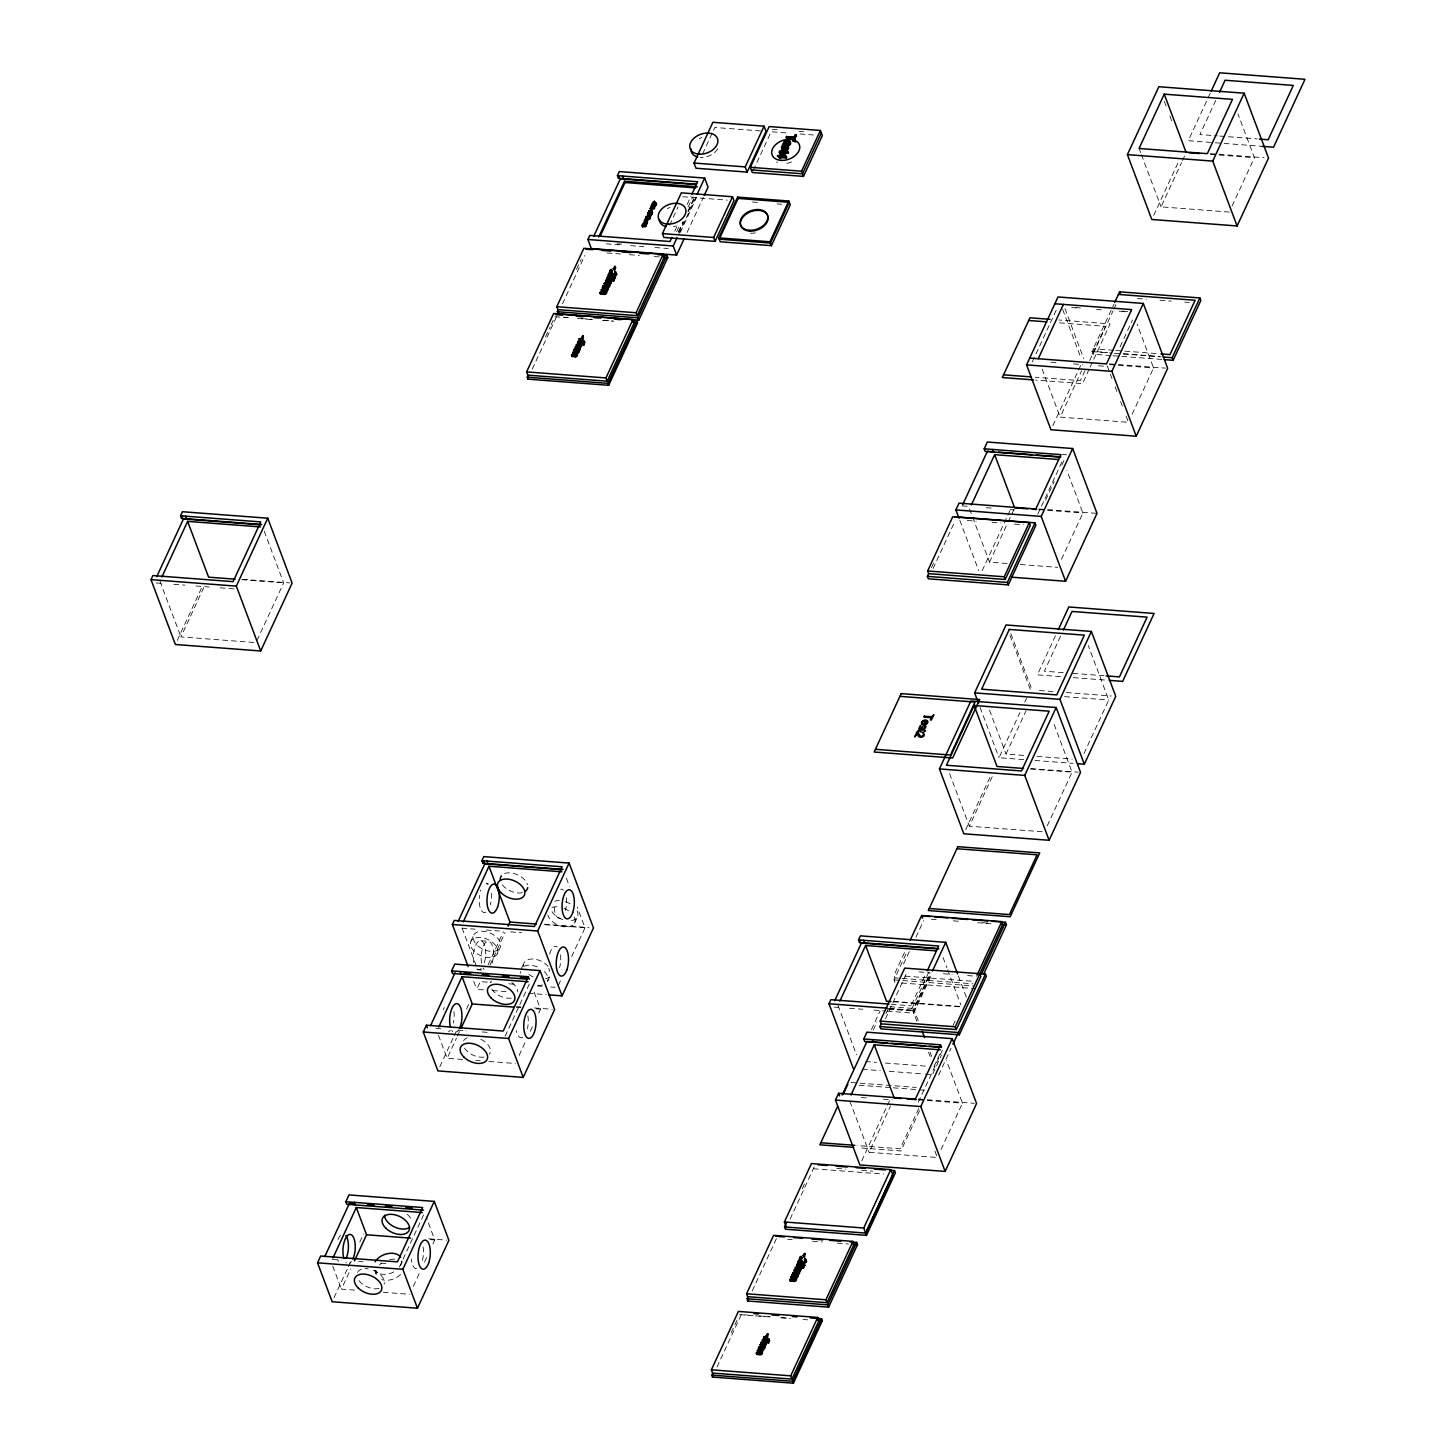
<?xml version="1.0" encoding="UTF-8"?>
<svg xmlns="http://www.w3.org/2000/svg" width="1456" height="1456" viewBox="0 0 1456 1456"><rect width="100%" height="100%" fill="white"/><g stroke="black" fill="none" stroke-linecap="round" stroke-linejoin="round"><path stroke-width="0.75" stroke-dasharray="5 3.75" d="M177.286 640.385L202.056 586.877M253.799 642.46L180.926 636.909L204.768 585.403M256.948 640.567L283.665 582.873L264.246 531.222M576.521 269.36L581.199 259.295M545.545 336.882L550.204 326.817M551.132 324.797L553.935 318.755M532.295 369.041L556.538 316.662M562.471 303.849L584.839 255.51M669.578 225.261L678.059 206.916M702.593 153.954L714.841 127.473L763.799 131.186M674.747 231.213L677.622 225.025M687.159 204.422L690.963 196.178M676.676 231.741L679.533 225.553M688.124 207.007L692.892 196.706M678.387 231.85L683.155 221.567M687.924 211.266L694.603 196.851M678.605 232.268L683.374 221.967M688.142 211.666L694.821 197.252M678.933 233.633L696.259 196.487M680.316 232.396L696.532 197.379M687.105 232.414L703.303 197.434M753.225 170.461L771.152 131.75L786.731 132.933M470.998 941.177L473.855 934.97M439.821 1066.793L453.144 1037.982M454.108 1035.926L456.966 1029.756M466.484 1009.172L469.342 1003.002M334.061 1297.624L347.402 1268.813M348.348 1266.756L351.205 1260.587M359.778 1242.059L363.6 1233.833M483.483 989.88L476.749 989.37L480.553 981.126M488.179 964.673L503.412 931.749M489.908 965.31L505.177 932.331M462.553 1059.458L447.156 1058.294L456.456 1038.164M457.384 1036.144L460.187 1030.12M354.609 1290.107L341.396 1289.106L350.714 1268.995M497.26 953.862A14.596 8.845 24.8 0 0 481.081 937.537A14.596 8.845 24.8 0 0 474.037 951.15A14.596 8.845 24.8 0 0 497.26 953.862L500.136 947.656A14.596 8.845 24.8 0 0 483.956 931.33A14.596 8.845 24.8 0 0 476.895 944.962A14.596 8.845 24.8 0 0 500.136 947.656M521.193 968.932L524.069 962.744M505.159 1036.235L529.365 983.928M399.399 1267.048L424.551 1212.739M547.474 981.617L550.332 975.429A14.596 8.845 24.8 0 1 545.581 978.796M574.501 923.213L577.377 917.025M519.119 1055.418L525.634 1041.349M530.293 1031.285L533.096 1025.242M538.684 1013.176L540.54 1009.154L533.442 990.298M413.377 1286.249L419.892 1272.162M424.551 1262.097L427.336 1256.073M432.923 1243.988L434.798 1239.966L426.135 1216.925M558.303 985.439L561.179 979.251M571.662 956.592L585.021 927.745L577.249 907.088M931.44 567.622L934.224 561.597M933.059 568.513L954.936 521.248M1032.304 361.871L1049.485 324.779M1050.431 322.722L1057.111 308.29M982.181 570.679L1006.933 517.171M1007.898 515.115L1010.755 508.945M1007.115 563.508L989.516 562.162L1007.206 523.942M1008.134 521.921L1013.722 509.855M1052.852 425.607L1077.622 372.117M1078.568 370.061L1081.426 363.873M1126.07 416.034L1128.436 422.295L1060.186 417.108L1081.608 370.825M1153.698 215.361L1178.468 161.853M1210.154 93.384L1188.26 140.704L1212.939 142.579M1110.801 355.555L1092.965 354.19L1092 351.606L1113.931 304.213M1084.993 370.607L1080.334 380.653L1035.18 377.231M1089.652 360.542L1105.486 326.344L1058.057 322.722M1092.965 354.19L1113.003 310.929M1113.785 309.218L1116.588 303.194M1229.283 212.048L1161.033 206.843L1181.508 162.581M1182.454 160.579L1185.239 154.536M1089.161 369.205L1082.5 383.638L1035.707 380.089M1090.125 367.149L1110.145 323.887L1058.912 319.992M1215.76 100.355L1199.926 134.571L1217.544 135.899M1037.764 514.168L1062.916 459.841M1045.626 500.136L1054.199 481.59M1061.843 465.101L1064.7 458.913M1120.101 346.819L1122.976 340.649M1123.923 338.575L1132.513 320.029M1061.479 559.304L1082.9 513.022L1066.902 470.488M1132.149 414.25L1153.571 367.968L1137.118 324.197M1232.067 206.006L1254.417 157.721L1237.964 113.932M904.467 952.606L893.966 975.283L894.949 977.868L972.899 983.801M894.985 982.509L894.002 979.906L907.343 951.077M731.221 1332.786L737.737 1318.681M871.452 1029.519L880.025 1010.992M717.044 1366.947L741.286 1314.568L748.038 1315.077M752.242 1290.89L776.485 1238.51M903.557 963.963L909.272 951.605M915.951 937.191L923.577 920.72M965.71 829.665L990.48 776.175M1023.714 759.613L999.016 757.721L1019.964 712.457M1024.733 702.174L1026.626 698.061M1055.454 635.781L1037.364 674.874L1062.061 676.767M873.2 1030.12L877.022 1021.875M1042.223 831.74L969.35 826.207L993.192 774.701M802.292 1188.642L805.077 1182.6M790.08 1219.127L814.323 1166.729M885.921 1013.649L888.761 1007.534M1023.677 755.391L1006.023 754.044L1026.043 710.765M1060.569 636.163L1044.371 671.198L1064.227 672.708M885.466 1018.763L906.906 972.444M889.944 1006.697L912.02 1008.371L911.056 1005.787L926.307 972.808M912.02 1008.371L929.201 971.279M887.214 1011.119L913.767 1013.139L912.785 1010.537L929.947 973.482M916.88 1021.293L913.003 1010.974L930.166 973.882M918.245 1020.747L914.277 1010.246L931.421 973.209M913.767 1013.139L931.876 974.009M861.752 1160.814L886.504 1107.306M887.468 1105.25L890.326 1099.08M934.934 1151.114L937.318 1157.502L869.086 1152.297L890.49 1106.032M933.969 1066.738L940.649 1052.324M953.043 1025.534L955.9 1019.346M918.263 1102.301L942.487 1049.994M1047.283 825.734L1072.089 772.153L1053.125 721.703M932.823 1073.782L941.413 1055.236M918.772 1108.507L900.136 1148.784L857.074 1145.526M1083.956 753.571L1108.744 699.99L1088.305 645.59M919.555 1110.655L900.9 1150.968L858.13 1147.71M938.665 1075.092L951.041 1048.338M941.049 1149.439L962.471 1103.175L946.473 1060.623M1219.746 136.063L1257.165 138.921M1215.196 142.761L1221.93 143.27M1224.168 143.434L1262.334 146.346M1210.154 153.626L1216.888 154.136M1219.145 154.3L1264.045 157.721M1210.391 154.372L1216.998 154.864M1219.2 155.028L1254.417 157.721M772.39 129.329L779.069 129.839M799.107 131.368L803.548 131.695M800.072 133.952L813.431 134.971M682.791 196.742L727.29 200.127M752.443 202.038L759.122 202.548M776.922 203.895L783.601 204.404M617.217 243.807L621.639 244.135M606.297 243.825L619.583 244.826M630.648 245.664L643.916 246.683M654.982 247.52L668.268 248.521M606.97 252.998L621.184 253.999M629.483 254.727L639.33 255.364M654.254 256.602L659.714 256.929M1137.445 298.516L1146.473 299.208M1160.013 300.245L1171.316 301.101M1184.856 302.138L1189.37 302.466M1075.875 307.58L1080.334 307.926M1122.667 311.147L1131.567 311.821M1071.634 307.562L1078.405 308.071M1096.477 309.436L1103.248 309.964M1119.063 311.165L1125.834 311.675M1113.531 350.295L1093.201 348.748L1094.22 351.478L1107.779 352.516M1115.787 350.477L1122.558 350.987M1124.815 351.151L1158.685 353.735M1123.577 353.717L1159.722 356.447M1092 351.606L1112.038 353.116M1114.277 353.298L1120.956 353.808M1123.177 353.972L1161.051 356.847M1113.021 355.719L1119.7 356.229M1121.921 356.392L1162.015 359.45M563.29 317.171L567.804 317.517M581.308 318.536L592.556 319.392M603.821 320.247L612.83 320.939M554.863 316.753L561.67 317.262M563.927 317.444L568.477 317.79M577.541 318.464L591.136 319.501M602.475 320.375L613.795 321.23M1109.308 363.873L1116.042 364.382M1118.299 364.546L1165.437 368.131M1109.545 364.619L1116.151 365.128M1118.354 365.292L1153.571 367.968M1051.014 362.216L1057.784 362.744M1073.582 363.945L1082.627 364.619M1098.425 365.82L1107.47 366.512M1062.152 454.454L1066.611 454.8M1038.638 508.927L1045.372 509.436M1047.628 509.618L1097.005 513.367M1038.874 509.673L1082.9 513.022M962.143 505.905L968.549 506.379M986.149 507.725L992.755 508.235M1010.373 509.564L1014.777 509.909M967.239 520.502L976.23 521.193M992.009 522.395L1001.018 523.068M1014.523 524.105L1023.532 524.779M1020.328 564.509L1057.748 567.349M242.733 579.324L289.89 582.91M241.714 579.67L283.665 582.873M156.12 582.964L162.763 583.456M173.828 584.311L184.894 585.148M195.959 585.985L209.245 586.986M220.311 587.842L235.799 589.007M1073.072 673.382L1103.976 675.73M1073.272 677.622L1106.96 680.17M1039.42 690.508L1052.888 691.527M1066.356 692.546L1111.256 695.968M1064.591 696.641L1108.744 699.99M1036.927 756.392L1072.253 759.086M1034.925 760.469L1073.09 763.363M1031.157 768.604L1078.314 772.19M1030.138 768.968L1072.089 772.153M982.745 922.685L989.425 923.195M931.167 919.173L937.81 919.682M953.298 920.847L959.941 921.357M977.649 922.704L990.917 923.723M544.089 924.196L588.988 927.599M545.272 924.724L585.021 927.745M461.898 928.164L475.184 929.183M486.249 930.02L499.535 931.021M510.601 931.858L521.667 932.714M918.973 971.88L930.02 972.717M943.27 973.718L952.097 974.392M967.548 975.575L976.394 976.248M480.935 940.74L488.706 941.322M905.104 976.121L974.155 981.38M894.002 979.906L900.645 980.416M902.866 980.58L973.682 985.967M901.61 983L974.665 988.551M478.132 969.751L482.009 970.042M893.766 1001.382L961.106 1006.515M893.183 1001.783L961.633 1006.988M891.181 1004.276L911.056 1005.787M889.598 1008.371L914.277 1010.246M888.451 1008.68L912.785 1010.537M888.724 1009.117L913.003 1010.974M834.088 1007.079L838.51 1007.406M849.576 1008.262L862.862 1009.263M873.928 1010.1L884.993 1010.955M482.282 981.781L491.109 982.454M508.781 983.801L515.406 984.311M537.482 985.985L541.905 986.313M550.732 986.986L555.155 987.332M492.456 990.553L505.924 991.591M528.382 993.283L546.346 994.648M516.48 1006.587L520.975 1006.933M534.443 1007.952L552.406 1009.317M516.316 1007.315L520.72 1007.643M536.136 1008.808L540.54 1009.154M435.926 1028.446L442.533 1028.955M457.948 1030.12L466.757 1030.793M482.173 1031.958L488.761 1032.468M865.519 1061.533L876.567 1062.37M885.394 1063.044L927.345 1066.247M862.334 1069.286L880.298 1070.651M889.27 1071.343L922.94 1073.909M925.197 1074.073L931.931 1074.583M851.032 1082.5L857.784 1083.009M860.023 1083.173L916.315 1087.45M859.167 1085.23L890.908 1087.632M893.165 1087.814L924.906 1090.216M475.766 1060.459L480.171 1060.787M488.979 1061.46L515.388 1063.481M918.208 1099.08L924.942 1099.589M927.199 1099.753L974.337 1103.339M918.445 1099.826L925.051 1100.317M927.254 1100.481L962.471 1103.175M861.315 1097.533L867.922 1098.042M883.337 1099.207L892.146 1099.881M836.836 1168.44L845.845 1169.113M861.606 1170.315L872.854 1171.17M813.394 1168.768L883.665 1174.1M787.732 1239.365L792.246 1239.711M812.503 1241.24L822.294 1241.895M837.273 1243.133L848.52 1243.988M428.701 1238.783L446.664 1240.148M430.394 1239.638L434.798 1239.966M332.387 1259.44L341.195 1260.113M358.813 1261.442L363.199 1261.788M380.817 1263.116L387.423 1263.626M759.286 1315.933L770.552 1316.788M781.799 1317.644L790.808 1318.335M739.612 1314.659L753.207 1315.696M755.482 1315.86L769.077 1316.897M780.416 1317.753L789.48 1318.444M803.075 1319.482L807.607 1319.828M383.219 1292.291L409.646 1294.293M1164.345 101.356L1166.711 107.635M1169.86 116.007L1172.207 122.286M1139.083 148.476L1140.649 152.643M1141.431 154.736L1161.033 206.843M1107.27 366.002L1111.965 378.505M1115.114 386.859L1117.462 393.102M1120.592 401.437L1122.94 407.698M1064.955 308.581L1083.755 358.613M1062.716 309.527L1080.807 357.63M1042.15 369.151L1060.186 417.108M969.514 508.981L989.516 562.162M1010.864 633.615L1032.104 690.108M1009.991 635.435L1030.448 689.816M959.832 520.393L978.705 570.606M989.498 710.109L1006.023 754.044M980.143 707.525L999.016 757.721M949.603 773.646L969.35 826.207M958.357 975.975L967.84 1001.2M942.997 957.411L946.873 967.73M947.656 969.805L960.851 1004.913M930.093 1052.288L931.676 1056.492M928.528 1052.288L930.093 1056.419M837.928 1005.259L856.565 1054.836M849.885 1101.246L869.086 1152.297M566.384 878.15L569.478 886.413M462.098 928.073L477.623 969.387M473.71 981.271L476.749 989.37M438.474 1035.234L447.156 1058.294M159.96 581.144L180.926 636.909M374.829 1270.706L376.303 1274.637M332.732 1266.065L341.396 1289.106M401.911 1260.878A14.596 9.883 -20.6 0 1 399.945 1266.72M393.721 1271.962A14.596 9.883 -20.6 0 1 375.029 1270.542M400.546 1274.528A14.596 9.883 -20.6 0 1 381.727 1279.569M376.067 1273.672A14.596 9.883 -20.6 0 1 376.158 1270.651M379.543 1264.918A14.596 9.883 -20.6 0 1 381.636 1263.135M389.698 1259.567A14.596 9.883 -20.6 0 1 394.922 1259.203M401.365 1261.46A14.596 9.883 -20.6 0 1 402.165 1262.188M423.059 1246.809A14.596 6.079 -85.7 0 1 422.313 1260.932M416.562 1268.704A14.596 6.079 -85.7 0 1 411.284 1258.894M407.298 1214.304A14.596 8.845 24.8 0 1 411.811 1220.874M379.033 1288.451A14.596 8.845 24.8 0 1 358.34 1279.569M357.521 1272.38A14.596 8.845 24.8 0 1 368.077 1268.813M373.355 1270.269A14.596 8.845 24.8 0 1 384.129 1284.247M338.629 1261.333A14.596 6.079 -85.7 0 1 337.756 1259.84M338.065 1239.384A14.596 6.079 -85.7 0 1 340.558 1235.234M351.387 1261.533A14.596 6.079 -85.7 0 1 349.586 1263.153M346.51 1262.934A14.596 6.079 -85.7 0 1 345.964 1262.461M480.826 1039.293A14.596 8.845 24.8 0 1 489.398 1054.271M484.011 1057.092A14.596 8.845 24.8 0 1 463.918 1047.046M463.609 1040.803A14.596 8.845 24.8 0 1 468.359 1037.436M511.329 998.088A14.596 8.845 24.8 0 1 491.218 988.06M490.581 982.636A14.596 8.845 24.8 0 1 491.4 981.035M511.93 982.6A14.596 8.845 24.8 0 1 517.808 991.882M453.944 1011.538A14.596 6.079 -85.7 0 1 453.326 1023.113M450.304 1030.193A14.596 6.079 -85.7 0 1 448.521 1031.813M443.425 1009.663A14.596 6.079 -85.7 0 1 444.244 1007.588M458.622 1030.029A14.596 6.079 -85.7 0 1 456.911 1031.995M452.652 1031.703A14.596 6.079 -85.7 0 1 451.688 1030.411M527.855 1015.906A14.596 6.079 -85.7 0 1 527.436 1028.737M522.631 1037.436A14.596 6.079 -85.7 0 1 516.407 1030.63M549.622 954.19A14.596 6.079 -85.7 0 1 557.193 946.982M560.524 954.863A14.596 6.079 -85.7 0 1 559.577 967.712M549.731 971.48A14.596 6.079 -85.7 0 1 548.876 968.313M560.56 889.27A14.596 6.079 -85.7 0 1 563.563 890.235M566.348 897.624A14.596 6.079 -85.7 0 1 565.401 910.473M560.287 918.154A14.596 6.079 -85.7 0 1 554.299 904.049M491.418 893.274A14.596 6.079 -85.7 0 1 490.326 904.777M485.849 912.184A14.596 6.079 -85.7 0 1 479.515 895.349M480.371 891.236A14.596 6.079 -85.7 0 1 480.753 890.035M481.59 963.199A14.596 6.079 -85.7 0 1 484.338 944.271A14.596 6.079 -85.7 0 1 492.31 945.654A14.596 6.079 -85.7 0 1 491.509 964.909M484.175 969.332A14.596 6.079 -85.7 0 1 483.21 968.022M473.801 962.598A14.596 6.079 -85.7 0 1 476.385 943.961A14.596 6.079 -85.7 0 1 484.284 944.434A14.596 6.079 -85.7 0 1 484.138 963.217M481.244 968.458A14.596 6.079 -85.7 0 1 475.875 968.131M533.133 976.94A14.596 8.845 24.8 0 1 526.308 971.844M523.505 966.256A14.596 8.845 24.8 0 1 532.168 958.976A14.596 8.845 24.8 0 1 548.111 966.311M542.724 984.984A14.596 8.845 24.8 0 1 536.918 985.184M520.829 973.372A14.596 8.845 24.8 0 1 520.593 971.534M523.942 966.311A14.596 8.845 24.8 0 1 539.739 968.094M544.344 971.552A14.596 8.845 24.8 0 1 547.82 980.78M522.395 892.637A14.596 8.845 24.8 0 1 502.356 884.72M504.595 873.527A14.596 8.845 24.8 0 1 518.263 875.129A14.596 8.845 24.8 0 1 527.527 884.829M577.067 910.783A14.596 8.845 24.8 0 1 571.498 920.611M562.871 919.646A14.596 8.845 24.8 0 1 551.005 909.672M554.809 901.282A14.596 8.845 24.8 0 1 559.286 900.572M565.583 901.701A14.596 8.845 24.8 0 1 570.916 904.285M574.192 916.971A14.596 8.845 24.8 0 1 565.146 926.926A14.596 8.845 24.8 0 1 547.856 914.969M551.933 907.488A14.596 8.845 24.8 0 1 558.795 906.942M564.091 908.398A14.596 8.845 24.8 0 1 569.26 911.31M755.391 232.851A14.36 9.719 -20.6 0 1 747.984 232.851M676.276 225.826A14.36 9.719 -20.6 0 1 673.509 226.608M667.358 208.608A14.36 9.719 -20.6 0 1 670.069 207.407M717.772 148.821A14.596 9.883 -20.6 0 1 700.172 157.394M699.135 138.72A14.596 9.883 -20.6 0 1 701.883 137.519M791.5 161.907A14.596 9.883 -20.6 0 1 785.894 163.491M777.54 162.508A14.596 9.883 -20.6 0 1 776.539 161.98"/><path stroke-width="1.5" d="M645.845 224.588L645.718 224.242M646.337 225.971L645.044 226.99M651.36 207.789L653.307 207.971M575.903 354.536L573.063 354.318L572.863 352.388L575.848 352.625L576.667 355.519M578.924 348.293L575.284 347.129L579.907 346.164M760.96 1352.023L760.068 1351.132L761.452 1353.316M764.637 1344.07L760.323 1344.416L763.636 1346.236M799.326 1269.268L794.339 1269.869L794.83 1271.161L798.143 1271.889M645.026 219.037C647.319 215.67 649.776 221.64 646.464 221.021M645.991 224.024L644.244 222.295C646.5 226.244 644.935 218.491 647.083 219.183M649.849 208.627L651.378 207.535M650.341 209.919L652.834 209.082L651.433 210.61M779.251 152.116L780.725 153.353L779.251 152.116L780.179 150.623L785.439 150.732L786.349 152.916L785.148 153.699L785.057 151.57L781.108 151.278M779.743 153.408C780.234 149.258 788.897 154.627 785.275 149.349L787.186 146.765M606.915 290.308L601.947 290.818L601.474 289.507L606.388 289.398L602.766 289.052L602.62 287.05L607.844 287.433L608.044 289.362L606.824 288.015L608.044 289.362M609.536 282.318L604.24 283.538L608.881 286.086M610.046 283.52L608.59 284.393L607.971 283.083M796.214 1276.057L792.064 1274.783L797.615 1274.473L797.815 1276.402L796.596 1275.056L797.815 1276.402M796.705 1277.276L791.718 1277.858L791.245 1276.566L796.559 1276.657M799.817 1270.597L798.288 1271.434L797.742 1270.123M581.308 342.014C578.796 343.907 579.506 343.307 579.779 339.394L579.233 338.629L580.271 340.704L580.107 338.702M581.781 343.307C580.853 346.364 575.775 342.378 580.143 340.358A2.348 1.583 -20.6 0 0 577.541 342.397A2.348 1.583 -20.6 0 0 579.961 343.634A2.348 1.583 -20.6 0 0 582.018 341.323L583.492 341.76L583.783 345.127L584.457 341.323C579.834 338.01 582.091 344.726 581.435 340.577M766.056 1339.848L763.454 1341.722L766.566 1341.103M576.212 354.117L577.668 353.353M605.769 292.838L601.637 291.528L601.474 289.507M608.371 284.848L604.24 283.538M645.281 220.275L646.446 223.714M645.772 221.567L644.735 221.949M783.346 147.766L784.602 147.365L784.111 146.073C779.415 143.816 781.763 153.481 785.767 146.892M784.602 147.365L784.329 145.236M764.145 1347.492L760.323 1344.416M795.049 1278.586L794.63 1276.821M785.749 150.641L785.567 148.512M922.958 729.347L924.869 726.726M795.558 1279.824L791.391 1278.568L791.245 1276.566M652.87 205.915L651.596 205.642L655.71 205.751C653.398 194.394 653.871 208.39 656.62 203.931M656.128 202.639L654.836 203.694L655.054 202.147M611.611 278.496C610.155 282.337 605.587 278.041 610.246 277.131L609.755 275.839C605.55 276.476 609.263 281.245 611.12 277.204M764.855 1336.608L765.019 1338.61L763.636 1337.245L764.855 1336.608L765.146 1340.23L764.891 1338.264M801.346 1265.464C799.653 1269.65 795.54 1264.845 800.017 1264.172L799.526 1262.88C795.067 1263.735 799.271 1268.158 800.891 1264.245M655.164 204.841L651.924 204.186L655.564 204.477M579.415 349.586L575.284 347.129M652.616 202.566L654.254 201.419M653.107 203.876L654.326 203.003M650.923 206.206L651.014 210.21M605.259 291.582L604.859 289.78M798.598 1273.236L797.051 1270.797L794.339 1269.869M151.005 579.634L152.898 575.557L233.087 581.654L260.751 521.903L180.562 515.806L182.437 511.729L267.74 518.209L292.128 583.073L260.697 650.978L175.393 644.498L151.005 579.634L236.327 586.131L260.697 650.978M261.716 524.488L181.527 518.391L182.473 516.37M156.757 576.612L183.456 518.955L260.915 524.852M161.871 577.013L187.624 521.375L260.478 526.926M236.327 586.131L267.74 518.209M526.617 371.899L553.644 313.513L632.978 319.537L634.197 322.777L607.17 381.181L527.836 375.157L526.617 371.899L605.951 377.941L607.17 381.181M556.793 306.706L583.82 248.321L663.153 254.345L664.264 257.257L637.218 315.661L557.885 309.637L556.793 306.706L636.126 312.749L637.218 315.661M684.247 238.584L676.621 255.055L591.318 248.576L587.915 239.494L589.789 235.417L669.978 241.514L671.889 237.383M696.405 184.184L618.436 178.251L617.453 175.648L619.346 171.571L704.649 178.069L708.053 187.151L704.249 195.377M618.436 178.251L619.364 176.212M657.894 254.673L666.903 255.364L667.758 257.621L638.838 320.102L557.794 313.932L557.885 309.637M632.359 320.538L636.854 320.866L637.582 322.813L608.663 385.294L527.618 379.124L527.836 375.157M527.618 379.124L528.564 377.086M557.794 313.932L558.74 311.912M593.666 236.454L620.347 178.815L695.604 184.53M598.762 236.873L624.515 181.236L697.388 186.768M600.218 236.109L625.006 182.528L624.515 181.236M603.621 292.237L604.076 294.258L600.491 293.985L599.999 292.692L604.386 292.237M603.093 285.995L606.697 286.268L607.17 287.56L603.585 287.287L603.093 285.995L607.48 285.54M609.9 282.937L605.878 282.355L605.714 280.353L610.938 280.753L611.138 282.682L609.918 281.317L611.138 282.682M608.226 274.929L609.973 271.125L610.865 273.473L609.554 276.294L608.226 274.929L609.991 277.878M610.41 270.197L611.793 269.469L611.902 271.562L610.41 270.197L611.902 271.562M571.571 355.173L574.72 355.41L575.211 356.72L572.062 356.465L571.571 355.173L575.32 354.791M577.613 351.133L577.504 352.68L574.064 352.134L573.573 350.841L578.469 350.568C579.688 354.936 576.358 348.894 578.687 352.425M574.283 349.294L577.45 349.531L577.941 350.841L574.774 350.587L574.283 349.294L578.032 348.912M580.307 345.218L580.216 346.801L576.776 346.255L576.303 344.963L581.181 344.69C582.4 349.058 579.069 343.015 581.417 346.546M609.063 275.002L610.373 272.181M600.491 293.985L600.327 291.983M602.766 289.052L602.62 287.05M603.585 287.287L603.421 285.285M604.731 284.83L604.568 282.828M605.878 282.355L605.714 280.353M608.699 276.221L610.464 272.418M610.901 271.489L610.792 269.378M572.062 356.465L571.844 354.554M573.063 354.318L572.863 352.388M574.064 352.134L573.864 350.223M574.774 350.587L574.574 348.676M575.775 348.421L575.575 346.51M576.776 346.255L576.576 344.344M579.379 340.631L579.233 338.629M613.413 268.577L615.306 266.466L614.778 269.942L613.413 268.577L614.778 269.942M581.526 337.901L583.201 336.063L582.8 339.266L581.526 337.901L582.8 339.266M582.309 337.974L583.201 336.063M613.886 269.87L615.306 266.466M582.018 339.212L582.418 336.008M583.037 345.072L583.492 341.76M615.16 278.205L611.32 278.041L611.229 276.076L615.16 278.205L612.994 281.008L613.577 277.404L611.775 276.949M583.783 345.127L584.457 341.323M613.85 281.063L614.669 276.913M612.994 281.008L613.577 277.404M642.06 225.516L642.86 223.769L643.534 225.553C642.697 229.138 641.514 223.205 642.933 226.827M646.61 223.387L646.246 216.434L649.176 216.653L649.649 217.963L646.737 217.745L646.246 216.434M646.1 216.78L649.012 217.017L649.485 219.201L649.922 215.524L648.521 215.415L647.756 213.195L650.304 213.049M648.757 211.029L650.741 212.449L649.249 212.321L648.921 210.683L652.233 210.938L651.888 214.014L651.669 211.247L650.086 212.412L651.069 215.615L649.576 213.905L651.669 211.247M652.834 206.679L654.399 208.59L651.087 208.354L651.032 206.77M654.381 205.241L655.327 206.57L654.09 204.877L651.542 205.023L655.71 205.751M642.442 225.534L643.042 224.242M642.551 226.808L643.352 225.061M646.737 217.745L645.882 219.71L647.028 219.583M648.393 214.159L650.796 214.341L648.029 214.123M649.249 212.321L648.921 210.683M651.087 208.354L650.741 206.752M652.033 206.315L654.563 206.17L652.033 206.315L651.687 204.695M650.705 209.282L650.559 208.062M646.974 220.693L646.937 218.345M650.268 211.138L651.069 215.615M649.285 214.542L650.45 217.126L649.485 219.201M647.283 223.787L646.701 222.149L645.499 222.713M646.846 220.693L646.864 218.327M650.741 212.449L650.577 214.305M654.09 204.877L654.417 206.497M649.176 216.653L650.231 215.543M652.233 210.938L651.888 214.014M654.399 208.59L654.053 206.97M649.085 219.183L649.012 217.017M649.649 217.963L649.576 215.797M651.087 214.705L650.741 213.086L651.542 214.742M694.039 163.036L712.894 122.286L764.072 126.181L766.02 131.368L747.165 172.099L695.986 168.223L694.039 163.036L745.217 166.912L747.165 172.099M662.462 233.597L681.317 192.847L732.514 196.742L733.97 200.637L715.114 241.368L663.918 237.474L662.462 233.597L713.64 237.474L715.114 241.368M605.951 377.941L632.978 319.537M636.126 312.749L663.153 254.345M691.928 194.121L697.642 181.745L617.453 175.648M638.838 320.102L637.983 317.827L666.903 255.364M608.663 385.294L607.935 383.347L636.854 320.866M676.621 255.055L673.218 245.973L677.022 237.747M697.024 194.522L704.649 178.069M745.217 166.912L764.072 126.181M713.64 237.474L732.514 196.742M750.331 167.313L769.187 126.563L820.383 130.458L822.331 135.645L803.475 176.394L752.279 172.5L750.331 167.313L801.528 171.207L803.475 176.394M718.773 237.874L737.628 197.124L788.806 201.019L790.262 204.914L771.407 245.645L720.229 241.769L718.773 237.874L769.951 241.769L771.407 245.645M738.119 198.416L719.246 239.166L770.442 243.061L789.298 202.311L738.119 198.416L737.628 197.124M780.889 157.612L786.422 158.031L785.931 156.72L780.416 156.302L780.889 157.612L779.506 158.449L779.943 157.539L777.413 156.083L779.834 155.41L780.325 156.702L777.795 155.246M794.121 136.773L796.159 134.607L794.157 141.287L793.156 141.214L794.193 138.975L786.677 138.393L786.185 137.101L794.121 136.773L794.612 138.065L787.095 137.501L786.604 136.209M779.506 158.449L779.451 156.229L777.413 156.083M779.834 155.41L781.199 152.461L785.53 152.862L785.148 153.699M780.416 156.302L779.015 157.157M780.798 155.483L781.781 153.353L785.13 157.066L781.29 156.775L780.798 155.483L784.638 155.774M785.621 144.617L787.332 140.959L786.113 145.928L785.203 143.671L784.675 144.526L785.166 145.818L785.694 144.981A3.44 2.33 -20.6 0 0 790.208 141.814A3.44 2.33 -20.6 0 0 785.585 140.54A3.44 2.33 -20.6 0 0 784.529 144.654M780.325 156.702L782.636 153.826L786.422 158.031M781.29 156.775L782.272 154.645L781.199 152.461M787.387 145.109L788.169 141.068L787.387 145.109A2.093 1.42 -20.6 0 0 789.971 143.835A2.093 1.42 -20.6 0 0 788.733 142.178M785.439 150.732L786.531 150.186L788.515 153.08L786.349 152.916M786.731 152.097L786.531 150.186M793.156 141.214L793.702 137.665L786.185 137.101M785.931 156.72L782.163 152.534L782.636 153.826M794.157 141.287L796.159 134.607M794.612 138.065L795.158 134.534M468.177 966.547L452.361 924.505L454.254 920.429L534.443 926.526L562.107 866.775L481.918 860.678L483.792 856.601L569.096 863.08L593.484 927.945L562.052 995.849L548.584 994.83M801.528 171.207L820.383 130.458M769.951 241.769L788.806 201.019M563.072 869.359L482.882 863.262L483.829 861.224L484.812 863.827L458.112 921.484M821.348 133.042L802.493 173.792L751.314 169.897M463.226 921.885L488.979 866.247L561.834 871.798M423.277 1031.995L426.426 1025.206L503.212 1031.048L528.346 976.721L451.578 970.879L454.709 964.09L540.03 970.588L554.645 1009.499L523.214 1077.404L437.91 1070.906L423.277 1031.995L508.599 1038.492L523.214 1077.404M317.535 1262.825L320.684 1256.037L397.452 1261.861L422.604 1207.534L345.818 1201.71L348.967 1194.921L434.27 1201.4L448.903 1240.312L417.472 1308.216L332.168 1301.737L317.535 1262.825L402.839 1269.304L417.472 1308.216M430.576 1025.643L455.091 972.681M324.834 1256.473L349.349 1203.493L353.844 1203.839M438.766 1027.026L462.062 976.721L528.091 981.744M333.024 1257.838L356.301 1207.534L422.349 1212.557M508.035 926.143L509.946 922.03L488.979 866.247M461.115 1028.1L472.29 1003.967L462.062 976.721M354.445 1260.932L366.548 1234.779L356.301 1207.534M562.052 995.849L537.683 931.003L569.096 863.08M508.599 1038.492L540.03 970.588M402.839 1269.304L434.27 1201.4M927.636 570.97L952.715 516.807L1029.283 522.631L1030.284 525.307L1005.222 579.47L928.655 573.646L927.636 570.97L1004.221 576.794L1005.222 579.47M959.031 518.3L955.9 509.928L959.031 503.139L1035.817 508.981L1060.951 454.654L984.183 448.812L987.332 442.023L1072.635 448.521L1097.005 513.367L1065.574 581.272L1011.702 577.177M954.972 516.771L1034.961 522.85L1035.871 525.288L1008.298 584.875L928.309 578.796L927.399 576.358L928.655 573.646M1026.571 364.874L1058.002 296.969L1143.306 303.449L1167.676 368.313L1136.244 436.218L1050.941 429.738L1026.571 364.874L1111.874 371.353L1136.244 436.218M962.598 504.868L987.386 451.287L994.066 451.797M1127.417 154.627L1158.849 86.723L1244.152 93.202L1268.522 158.067L1237.109 225.971L1151.787 219.474L1127.417 154.627L1212.721 161.106L1237.109 225.971M1038.237 358.74L1063.39 304.413M971.389 504.959L994.666 454.654L1058.512 459.514M1164.236 94.149L1139.083 148.476L1207.333 153.663L1232.486 99.354L1164.236 94.149L1186.167 152.534M1211.119 91.328L1219.673 72.8L1304.995 79.279L1273.563 147.202L1262.334 146.346M1114.623 302.484L1119.664 291.837L1199.853 297.934L1200.818 300.537L1173.154 360.287L1164.254 359.614M916.77 732.477L914.696 736.954L917.244 733.697M923.322 724.633L925.015 720.957A2.202 1.492 -20.6 0 0 922.667 723.941M925.852 721.066L924.596 723.814A2.093 1.42 -20.6 0 0 927.181 722.54A2.093 1.42 -20.6 0 0 925.943 720.884M1219.491 92.31L1225.078 80.244L1293.31 85.431L1268.176 139.758L1259.367 139.084M1004.221 576.794L1029.283 522.631M1008.298 584.875L1007.37 582.436L1034.961 522.85M1065.574 581.272L1041.204 516.425L1072.635 448.521M1111.874 371.353L1143.306 303.449M1212.721 161.106L1244.152 93.202M853.362 1068.613L828.974 1003.748L830.866 999.69L888.979 1004.094M937.482 948.457L859.495 942.523L858.53 939.921L860.405 935.844L945.708 942.341L957.575 973.864M939.429 768.932L970.861 701.028L1056.164 707.507L1080.552 772.372L1049.121 840.276L963.817 833.778L939.429 768.932L1024.733 775.411L1049.121 840.276M978.559 703.339L974.628 692.874L1006.06 624.97L1091.381 631.449L1115.751 696.314L1084.32 764.218L1077.586 763.708M859.495 942.523L860.441 940.485M834.725 1000.727L861.424 943.069L938.883 948.966M974.1 705.487L946.436 765.237L1021.511 770.952L1049.175 711.201L974.1 705.487L997.014 766.457L1023.513 768.459M839.839 1001.146L865.592 945.508L936.244 950.877M1173.154 360.287L1172.189 357.703L1199.853 297.934M835.471 1100.081L838.601 1093.292L915.387 1099.116L940.521 1044.807L863.754 1038.965L866.902 1032.177L952.206 1038.656L976.576 1103.521L945.144 1171.425L859.841 1164.927L835.471 1100.081L920.774 1106.56L945.144 1171.425M711.365 1369.805L738.392 1311.419L817.726 1317.443L818.945 1320.683L791.918 1379.087L712.585 1373.063L711.365 1369.805L790.699 1375.847L791.918 1379.087M746.564 1293.765L773.591 1235.361L852.925 1241.386L854.017 1244.316L826.99 1302.701L747.656 1296.677L746.564 1293.765L825.898 1299.789L826.99 1302.701M910.182 940.248L921.63 915.515L1001.819 921.612L1002.802 924.214L955.245 1026.789L956.283 1029.556L881.208 1023.841L880.188 1021.093L904.704 968.113L985.475 974.119L986.331 976.394L959.304 1034.797L880.807 1028.828L879.952 1026.553L881.208 1023.841M849.922 1241.895L856.674 1242.405L857.529 1244.662L828.61 1307.142L747.565 1300.991L747.656 1296.677M810.337 1317.917L821.603 1318.772L822.331 1320.719L793.411 1383.2L712.366 1377.03L712.585 1373.063M842.169 1095.003L866.957 1041.44L887.013 1042.951M712.366 1377.03L713.313 1374.992M747.565 1300.991L748.511 1298.952M837.582 1106.505L819.855 1144.798L853.635 1147.364M843.17 1094.421L847.847 1084.338M1058.312 629.611L1068.795 606.97L1154.098 613.467L1122.667 681.372L1109.199 680.352M786.349 1227.171L784.402 1221.966L811.429 1163.581L890.781 1169.605L892.728 1174.792L865.701 1233.196M890.016 1170.278L894.512 1170.624L895.367 1172.881L866.466 1235.361L785.421 1229.192L784.566 1226.935L786.422 1222.894M1063.444 629.993L1072.016 611.447L1147.091 617.144L1119.427 676.913L1106.178 675.893M850.959 1095.094L874.237 1044.789L940.285 1049.812M927.272 970.752L938.72 946.018L858.53 939.921M932.386 971.152L945.708 942.341M789.771 1279.733L793.356 1280.006L793.848 1281.298L790.262 1281.025L789.771 1279.733L794.157 1279.278M799.071 1272.016A2.075 1.401 -20.6 0 1 796.851 1274.783L793.356 1274.328L792.865 1273.035L797.251 1272.58M799.653 1269.978L795.649 1269.395L795.486 1267.393L800.709 1267.794L800.909 1269.723L799.69 1268.358L800.909 1269.723M797.997 1261.97L799.744 1258.166L800.636 1260.514L799.326 1263.335L797.997 1261.97L799.672 1264.918M800.181 1257.238L801.564 1256.51L801.674 1258.603L800.181 1257.238L801.674 1258.603M759.486 1352.679L759.959 1354.626L756.792 1354.389L756.301 1353.079L760.068 1352.697M760.633 1352.442L757.793 1352.224L757.593 1350.294L761.925 1349.949M762.18 1350.422L758.813 1350.04L758.612 1348.129L763.199 1348.474C764.418 1352.842 761.106 1346.8 763.435 1350.331M765.51 1344.398C764.364 1341.467 767.294 1345.38 764.728 1346.472A1.838 1.238 -20.6 0 1 762.598 1348.893L759.522 1348.493L759.031 1347.2L762.78 1346.818M764.891 1344.543L761.524 1344.161L761.324 1342.25L765.929 1342.596L766.147 1344.452M790.262 1281.025L790.098 1279.023M795.267 1276.293L792.537 1276.093L792.392 1274.091M793.356 1274.328L793.192 1272.326M797.542 1272.107L794.83 1271.161M795.649 1269.395L795.486 1267.393M798.47 1263.262L800.145 1259.222M800.673 1258.53L800.563 1256.419M756.792 1354.389L756.592 1352.46M757.793 1352.224L757.593 1350.294M758.813 1350.04L758.612 1348.129M759.522 1348.493L759.322 1346.582M763.199 1346.545L760.815 1345.708M761.524 1344.161L761.324 1342.25M764.127 1338.537L763.963 1336.535M1024.733 775.411L1056.164 707.507M1084.32 764.218L1059.95 699.353L1091.381 631.449M766.275 1335.807L767.931 1333.969L767.549 1337.172L766.275 1335.807L767.549 1337.172M803.184 1255.618L805.077 1253.507L804.549 1256.983L803.184 1255.618L804.549 1256.983M804.076 1255.673L805.077 1253.507M767.057 1335.88L767.931 1333.969M803.657 1256.91L804.185 1253.434M766.766 1337.118L767.148 1333.914M769.696 1340.521C765.783 1341.358 764.218 1337.209 769.205 1339.229L768.531 1343.033L767.294 1341.686L768.222 1339.666L766.657 1339.265A2.348 1.583 -20.6 0 1 764.709 1341.558A2.348 1.583 -20.6 0 1 762.289 1340.303A2.348 1.583 -20.6 0 1 764.891 1338.264M802.766 1268.049L803.33 1264.445L801.546 1263.99L803.821 1265.755L802.766 1268.049L804.931 1265.246L801 1263.116L801.128 1265.118L801 1263.116M768.531 1343.033L769.205 1339.229M767.785 1342.978L768.222 1339.666M803.603 1268.103L804.44 1263.954M790.699 1375.847L817.726 1317.443M825.898 1299.789L852.925 1241.386M977.031 975.192L1001.819 921.612M828.61 1307.142L827.754 1304.867L856.674 1242.405M793.411 1383.2L792.683 1381.253L821.603 1318.772M866.466 1235.361L863.736 1228.009L890.781 1169.605M981.617 973.773L1005.441 922.303L992.155 921.284M920.774 1106.56L952.206 1038.656M956.283 1029.556L980.798 976.576L979.761 973.827M983.546 974.319L1006.424 924.888L1005.441 922.303M894.512 1170.624L865.61 1233.086L784.566 1226.935M952.952 1044.225L957.72 1033.942M959.304 1034.797L958.448 1032.522L985.475 974.119M644.225 220.693L645.317 219.947M577.177 352.043L575.903 352.625M580.398 347.474L576.066 347.802M765.073 1345.49L763.799 1345.945L763.308 1344.652M762.343 1351.368L758.085 1351.605M614.65 272.381L616.052 271.999L615.579 273.746L616.98 273.91L615.615 276.24L613.176 276.403L611.447 274.183L613.795 275.33L616.088 274.11L614.705 275.876L611.975 272.8L613.577 274.565L615.524 273.728L614.65 272.381L615.215 273.673M645.19 224.006L645.554 225.644M801.128 1261.06C801.619 1267.339 809.518 1259.604 805.514 1261.533C799.781 1263.899 809.281 1262.916 804.422 1259.422C806.387 1256.983 806.824 1263.007 804.859 1258.694M804.986 1260.714C804.549 1262.534 801.692 1262.134 800.636 1259.768M922.904 723.687L922.376 724.524A3.44 2.33 -20.6 0 1 923.268 720.556A3.44 2.33 -20.6 0 1 927.891 721.812A3.44 2.33 -20.6 0 1 923.45 724.997M785.803 148.712C783.091 153.845 778.996 147.493 785.112 146.292A1.82 1.238 -20.6 0 1 788.06 146.237M922.54 727.982C914.241 733.751 923.341 720.938 920.083 726.981A3.312 2.239 -20.6 0 0 919.828 727.527L921.266 728.073A10.065 6.807 -20.6 0 0 921.812 727.436A20.129 13.632 -20.6 0 1 922.449 726.671L922.813 726.289A1.82 1.238 -20.6 0 1 925.761 726.235M646.064 221.749L644.298 221.967M645.536 225.28L644.517 225.698M784.875 146.528L784.748 146.674A20.129 13.632 -20.6 0 0 784.129 147.42A10.065 6.807 -20.6 0 1 783.583 148.057L782.127 147.529A3.312 2.239 -20.6 0 1 782.309 147.111L784.111 146.073M580.216 346.801L579.725 348.621L580.835 346.546M577.468 352.716L576.995 354.518L578.141 352.443M783.492 148.148L782.873 148.275A3.312 2.239 -20.6 0 0 782.618 148.821L784.074 149.367A10.065 6.807 -20.6 0 0 784.602 148.73A20.129 13.632 -20.6 0 1 785.239 147.966L785.603 147.584A1.82 1.238 -20.6 0 1 788.551 147.529M651.687 207.171L652.798 206.697L651.56 206.788M645.718 218.491L649.503 218.309M651.997 207.298L653.362 207.207M651.778 209.154L652.051 207.626M756.301 1353.079L759.468 1353.316A1.838 1.238 -20.6 0 0 761.324 1351.041L762.398 1349.057M761.415 1351.077L762.325 1352.205L762.817 1350.294M764.564 1346.509L765.146 1343.196M761.943 1352.369L761.998 1352.351A1.838 1.238 -20.6 0 1 759.868 1354.772M763.981 1345.235L764.018 1345.235A1.838 1.238 -20.6 0 1 762.107 1347.601M607.862 286.85L603.912 286.595M604.841 293.53L600.818 293.275M797.742 1273.873L793.684 1273.636M794.612 1280.57L793.393 1279.278M786.113 149.804L787.641 147.984M765.055 1340.23L762.926 1340.284L764.655 1338.938M578.487 350.204L575.065 349.968M575.775 356.083L574.756 354.773M763.235 1348.11L762.216 1346.8M760.505 1353.989L757.084 1353.771M917.935 732.059C914.914 729.966 925.998 729.31 925.47 730.912L923.177 732.459L918.754 731.276M652.379 205.478L652.07 203.876M647.993 213.777L649.576 213.905M648.484 215.088L650.486 214.978M644.699 223.259L646.719 223.15M575.302 356.083L572.335 355.865M762.762 1348.11L759.795 1347.892M608.444 284.375L605.059 284.12M607.207 286.832L606.715 285.54M793.884 1280.57L790.59 1280.315M1188.369 152.698L1199.38 153.535M795.649 135.827L796.65 135.918M792.665 139.922L793.684 139.994M786.24 150.787L788.26 152.207M788.515 153.08L788.024 151.788L784.657 152.407M625.006 182.528L695.659 187.897M650.595 207.043L653.908 207.298M654.545 208.281L653.526 206.879M649.412 211.975L652.707 212.23M652.161 212.558L651.014 212.685L651.706 214.414M647.756 213.195L650.159 213.377M587.915 239.494L673.218 245.973M585.858 249.194L592.61 249.704M601.619 250.396L610.628 251.087M621.876 251.943L630.885 252.616M639.894 253.308L648.903 253.981M663.263 257.293L667.758 257.621M1118.354 294.421L1195.121 300.264L1169.987 354.591L1160.942 353.899M615.797 267.758L614.414 266.393M1054.854 303.758L1131.64 309.6L1106.487 363.927L1029.72 358.085M611.265 270.689L612.284 270.761M605.387 281.063L609.409 281.627M606.206 281.645L611.429 282.045M1050.013 319.301L1029.956 317.79L1002.31 377.541L1033.487 379.907M602.293 287.742L606.315 288.324M1028.7 320.502L1046.773 321.867M603.093 288.343L608.335 288.743M601.146 290.217L605.296 290.963M599.999 292.692L603.585 292.965M1163.271 357.011L1172.189 357.703M556.938 311.675L637.983 317.827M555.81 314.714L562.562 315.224M576.066 316.243L582.819 316.771M594.084 317.626L600.837 318.136M614.341 319.155L621.093 319.683M633.087 322.468L637.582 322.813M1003.566 374.829L1030.666 376.886M576.303 344.963L579.67 345.345M577.067 345.636L581.672 345.982M573.573 350.841L576.94 351.224M574.356 351.515L578.942 351.861M572.572 353.007L575.247 353.207M573.336 353.681L576.339 353.917M526.89 377.177L607.935 383.347M998.525 452.143L1031.94 454.672M1036.399 455.018L1060.896 456.875M1059.731 457.075L985.148 451.415L984.183 448.812M1027.863 508.836L1014.65 507.835L994.666 454.654M1032.268 509.181L1036.672 509.509M955.9 509.928L1041.204 516.425M927.399 576.358L1007.37 582.436M235.089 579.179L208.59 577.158L187.624 521.375M974.628 692.874L1059.95 699.353M899.935 696.35L975.01 702.047L950.495 755.027L875.42 749.312M956.901 848.721L1037.091 854.818L1009.427 914.586L929.237 908.489M484.812 863.827L562.271 869.723M923.541 916.079L930.184 916.57M934.606 916.916L947.892 917.917M952.315 918.263L967.821 919.446M972.244 919.773L987.732 920.956M1002.001 924.56L1006.424 924.888M509.946 922.03L536.445 924.05M452.361 924.505L537.683 931.003M890.963 1001.619L886.558 1001.273L865.592 945.508M464.1 973.354L470.852 973.882M482.1 974.737L488.87 975.247M502.375 976.266L509.127 976.776M520.374 977.631L527.127 978.159M527.127 979.142L452.543 973.482L451.578 970.879M828.974 1003.748L887.341 1008.189M880.188 1021.093L955.245 1026.789M879.952 1026.553L958.448 1032.522M472.29 1003.967L514.114 1007.133M891.454 1043.297L924.869 1045.845M929.328 1046.172L940.467 1047.028M900.827 1098.479L894.221 1097.988L874.237 1044.789M907.434 1098.989L916.243 1099.662M820.802 1142.76L854.799 1145.344M817.981 1164.8L826.99 1165.492M835.981 1166.165L847.246 1167.02M856.255 1167.712L865.246 1168.385M874.255 1169.077L885.521 1169.932M784.402 1221.966L863.736 1228.009M367.349 1204.858L374.101 1205.386M385.367 1206.241L392.119 1206.751M405.623 1207.77L412.376 1208.298M775.629 1236.235L784.638 1236.927M793.647 1237.6L802.638 1238.292M811.647 1238.983L822.913 1239.839M829.665 1240.348L840.913 1241.204M423.569 1210.136L346.801 1204.294L345.818 1201.71M853.034 1244.334L857.529 1244.662M801.037 1257.729L802.056 1257.802M366.548 1234.779L410.574 1238.128M795.158 1268.103L799.18 1268.667M795.959 1268.686L801.2 1269.086M792.865 1273.035L796.468 1273.308L796.942 1274.601M792.865 1275.383L798.106 1275.784M790.917 1277.258L795.103 1278.077M746.71 1298.716L827.754 1304.867M754.062 1313.64L758.558 1313.985M772.062 1315.023L778.814 1315.532M792.337 1316.552L796.832 1316.897M817.817 1320.392L822.331 1320.719M761.033 1342.869L764.4 1343.251M761.816 1343.542L766.402 1343.888M759.031 1347.2L762.18 1347.437L762.671 1348.747M758.321 1348.747L761.688 1349.13M759.086 1349.421L763.69 1349.767M757.302 1350.913L759.977 1351.132M711.638 1375.101L792.683 1381.253M794.776 1275.001L796.086 1275.365M604.677 291.746L604.185 290.454M578.451 348.639L577.959 347.329M797.051 1270.797L798.216 1271.488M794.43 1278.787L793.957 1277.494M762.707 1345.235L763.708 1345.799M804.422 1259.422L805.368 1259.84M581.927 341.869L584.948 342.615M801.473 1264.409L804.931 1265.246M614.05 278.715L611.229 276.076M581.909 341.359L583.983 343.052M768.713 1340.958L766.165 1338.483M782.272 154.645L785.13 157.066M644.153 225.116L644.644 226.426M643.661 225.17L644.171 226.499M610.865 272.727L611.393 274.074M611.647 274.529L611.247 273.4M800.927 1260.277L801.51 1261.733M919.118 734.443C921.266 739.32 924.869 733.842 923.195 733.169C927.181 736.991 917.571 739.502 917.826 734.352A4.568 3.094 -20.6 0 0 917.571 734.006M1119.664 291.837L1120.629 294.44M992.719 449.467L993.684 452.07M793.702 137.665L794.193 138.975M785.057 151.57L785.967 153.754M786.24 156.047L786.731 157.339M779.451 156.229L780.471 158.522M654.527 204.914L655.327 206.57M921.63 915.515L922.613 918.117M650.65 211.175L651.141 212.467M649.685 213.668L650.377 215.215M647.902 212.867L648.684 215.088M645.645 222.404L646.3 224.042M644.426 221.967L644.899 223.259M622.567 176.049L623.55 178.633M940.521 1044.807L941.504 1047.392L864.737 1041.55L863.754 1038.965M922.194 1031.267L924.56 1037.564M615.087 271.653L615.56 272.945M863.645 940.321L864.609 942.906M608.098 281.263L608.59 282.555M607.097 287.742A2.075 1.401 -20.6 0 0 609.3 284.976L608.717 283.756A2.075 1.401 -20.6 0 1 606.606 286.45M607.279 283.756L607.771 285.067M605.004 287.96L605.496 289.253M606.115 291.746L605.623 290.454A1.911 1.292 -20.6 0 0 606.697 288.124M872.29 1039.602L873.254 1042.205M579.907 341.013L580.398 342.324M578.687 345.145L579.179 346.437M578.56 346.746L579.051 348.039M577.468 348.894L577.959 350.204M575.957 351.023L576.449 352.316M838.601 1093.292L839.584 1095.877M803.33 1264.445L803.821 1265.755M797.87 1268.303L798.361 1269.596M799.562 1268.467A1.911 1.292 -20.6 0 1 798.507 1270.87L798.98 1272.089A1.911 1.292 -20.6 0 0 800.054 1269.759M796.487 1272.58L796.978 1273.891M794.011 1270.578L794.503 1271.871M795.395 1277.494L795.886 1278.787A1.911 1.292 -20.6 0 0 796.96 1276.457M792.064 1274.783L792.537 1276.093M763.417 1343.051L763.909 1344.343M760.032 1345.035L760.523 1346.345M760.705 1348.929L761.197 1350.222M760.578 1350.531L761.069 1351.823M487.032 861.06L487.997 863.663M528.346 976.721L529.329 979.324M481.918 860.678L482.882 863.262M460.096 971.534L461.079 974.119M426.426 1025.206L427.409 1027.809M185.676 516.188L186.641 518.791M180.562 515.806L181.527 518.391M354.354 1202.347L355.337 1204.949M375.084 1261.861A14.596 9.883 -20.6 0 1 387.897 1253.58A14.596 9.883 -20.6 0 1 400.618 1257.074M409.573 1227.408A14.596 8.845 24.8 0 1 394.176 1226.807A14.596 8.845 24.8 0 1 384.548 1215.232M345.909 1235.562A14.596 6.079 -85.7 0 1 346.055 1258.512M343.907 1258.548A14.596 6.079 -85.7 0 1 345.618 1238.31A14.596 6.079 -85.7 0 1 354.081 1238.747A14.596 6.079 -85.7 0 1 352.88 1259.021M450.323 1026.753A14.596 6.079 -85.7 0 1 452.634 1006.97A14.596 6.079 -85.7 0 1 460.897 1008.335A14.596 6.079 -85.7 0 1 459.586 1028.282M486.759 883.501A14.596 6.079 -85.7 0 1 487.942 884.047M527.709 887.559A14.596 8.845 24.8 0 1 525.288 891.363M500.336 880.097A14.596 8.845 24.8 0 1 501.374 875.802M796.468 1275.165A1.911 1.292 -20.6 0 1 795.413 1277.567M795.977 1278.714A2.075 1.401 -20.6 0 1 793.757 1281.48M795.486 1277.403A2.075 1.401 -20.6 0 1 793.283 1280.188M798.58 1270.724A2.075 1.401 -20.6 0 1 796.377 1273.49M802.165 1265.246A2.657 1.802 -20.6 0 1 799.817 1267.903A2.657 1.802 -20.6 0 1 797.051 1266.483A2.657 1.802 -20.6 0 1 800.017 1264.154M801.674 1263.954A2.657 1.802 -20.6 0 1 799.326 1266.611A2.657 1.802 -20.6 0 1 796.578 1265.191A2.657 1.802 -20.6 0 1 799.526 1262.862M800.454 1259.276A5.314 3.604 -20.6 0 1 801.983 1261.205M799.963 1257.966A5.314 3.604 -20.6 0 1 801.492 1259.913M767.257 1340.521A2.348 1.583 -20.6 0 1 765.183 1342.851A2.348 1.583 -20.6 0 1 762.78 1341.613A2.348 1.583 -20.6 0 1 765.383 1339.556M607.188 289.416A1.911 1.292 -20.6 0 1 606.133 291.819M606.206 291.673A2.075 1.401 -20.6 0 1 603.985 294.44M605.714 290.363A2.075 1.401 -20.6 0 1 603.512 293.147M610.282 282.719A1.911 1.292 -20.6 0 1 609.227 285.121M609.791 281.427A1.911 1.292 -20.6 0 1 608.735 283.829M612.394 278.205A2.657 1.802 -20.6 0 1 610.046 280.862A2.657 1.802 -20.6 0 1 607.298 279.443A2.657 1.802 -20.6 0 1 610.246 277.113M611.902 276.913A2.657 1.802 -20.6 0 1 609.554 279.552A2.657 1.802 -20.6 0 1 606.806 278.151A2.657 1.802 -20.6 0 1 609.773 275.821M610.683 272.217A5.314 3.604 -20.6 0 1 612.212 274.165M610.191 270.925A5.314 3.604 -20.6 0 1 611.72 272.873M582.509 342.615A2.348 1.583 -20.6 0 1 580.453 344.945A2.348 1.583 -20.6 0 1 578.032 343.707A2.348 1.583 -20.6 0 1 580.635 341.65M579.797 348.566A1.838 1.238 -20.6 0 1 577.85 350.987M579.306 347.256A1.838 1.238 -20.6 0 1 577.359 349.695M577.086 354.445A1.838 1.238 -20.6 0 1 575.138 356.866M576.594 353.135A1.838 1.238 -20.6 0 1 574.647 355.573M666.084 226.626A14.36 9.719 -20.6 0 1 659.313 219.51M697.843 157.03A14.596 9.883 -20.6 0 1 690.999 148.803M785.457 145.218A2.202 1.492 -20.6 0 1 787.842 142.215M785.021 145.946A3.44 2.33 -20.6 0 1 786.076 141.833A3.44 2.33 -20.6 0 1 790.699 143.107A3.44 2.33 -20.6 0 1 786.24 146.292M784.966 143.926A2.202 1.492 -20.6 0 1 787.35 140.923M788.242 140.886A2.093 1.42 -20.6 0 1 789.498 142.542A2.093 1.42 -20.6 0 1 786.841 143.907M788.388 147.602A2.93 1.984 -20.6 0 1 785.767 150.787M787.896 146.31A2.93 1.984 -20.6 0 1 785.275 149.477M794.648 141.632A14.596 9.883 -20.6 0 1 795.722 142.069M782.382 144.29A14.596 9.883 -20.6 0 1 785.203 143.289M925.597 726.307A2.93 1.984 -20.6 0 1 922.958 729.492M917.025 732.241A6.261 4.241 -20.6 0 1 918.827 734.534M651.687 207.917L651.669 210.265L651.76 207.917M901.191 693.62L874.164 752.024L952.643 757.994L979.67 699.59L901.191 693.62M924.305 716.206L923.887 717.098L931.403 717.681L930.366 719.919L931.367 719.992L933.86 714.623L931.822 716.771L924.305 716.206M1009.299 629.429L981.635 689.179L1056.71 694.894L1084.374 635.144L1009.299 629.429M957.848 846.682L928.291 910.528L1010.191 916.752L1039.73 852.907L957.848 846.682M647.556 214.414L648.047 215.725L647.556 214.414M643.789 222.586L644.262 223.878L643.789 222.586M428.665 1262.953A14.596 6.079 -85.7 0 0 425.571 1240.166A14.596 6.079 -85.7 0 0 418.272 1260.914A14.596 6.079 -85.7 0 0 428.665 1262.953M385.694 1228.045A14.596 8.845 24.8 0 0 408.918 1230.739A14.596 8.845 24.8 0 0 392.756 1214.431A14.596 8.845 24.8 0 0 385.694 1228.045M358.03 1287.796A14.596 8.845 24.8 0 0 381.272 1290.507A14.596 8.845 24.8 0 0 365.092 1274.182A14.596 8.845 24.8 0 0 358.03 1287.796M463.791 1056.983A14.596 8.845 24.8 0 0 487.014 1059.677A14.596 8.845 24.8 0 0 470.834 1043.351A14.596 8.845 24.8 0 0 463.791 1056.983M491.091 997.979A14.596 8.845 24.8 0 0 514.314 1000.691A14.596 8.845 24.8 0 0 498.152 984.365A14.596 8.845 24.8 0 0 491.091 997.979M534.407 1032.122A14.596 6.079 -85.7 0 0 531.313 1009.354A14.596 6.079 -85.7 0 0 524.014 1030.102A14.596 6.079 -85.7 0 0 534.407 1032.122M566.875 969.805A14.596 6.079 -85.7 0 0 563.781 947.037A14.596 6.079 -85.7 0 0 556.483 967.785A14.596 6.079 -85.7 0 0 566.875 969.805M572.699 912.566A14.596 6.079 -85.7 0 0 569.605 889.798A14.596 6.079 -85.7 0 0 562.307 910.546A14.596 6.079 -85.7 0 0 572.699 912.566M497.624 906.87A14.596 6.079 -85.7 0 0 494.53 884.083A14.596 6.079 -85.7 0 0 487.232 904.831A14.596 6.079 -85.7 0 0 497.624 906.87M501.064 892.746A14.596 8.845 24.8 0 0 524.287 895.458A14.596 8.845 24.8 0 0 508.108 879.133A14.596 8.845 24.8 0 0 501.064 892.746M750.204 231.14A14.36 9.719 -20.6 0 0 767.785 215.907A14.36 9.719 -20.6 0 0 744.835 215.179A14.36 9.719 -20.6 0 0 750.204 231.14M749.913 230.321A14.36 9.719 -20.6 0 0 767.476 215.088A14.36 9.719 -20.6 0 0 744.526 214.378A14.36 9.719 -20.6 0 0 749.913 230.321M668.013 224.097A14.36 9.719 -20.6 0 0 685.594 208.863A14.36 9.719 -20.6 0 0 662.626 208.153A14.36 9.719 -20.6 0 0 668.013 224.097M699.699 154.19A14.596 9.883 -20.6 0 0 717.553 138.702A14.596 9.883 -20.6 0 0 694.221 137.974A14.596 9.883 -20.6 0 0 699.699 154.19M781.599 160.415A14.596 9.883 -20.6 0 0 799.453 144.945A14.596 9.883 -20.6 0 0 776.121 144.217A14.596 9.883 -20.6 0 0 781.599 160.415"/></g></svg>
